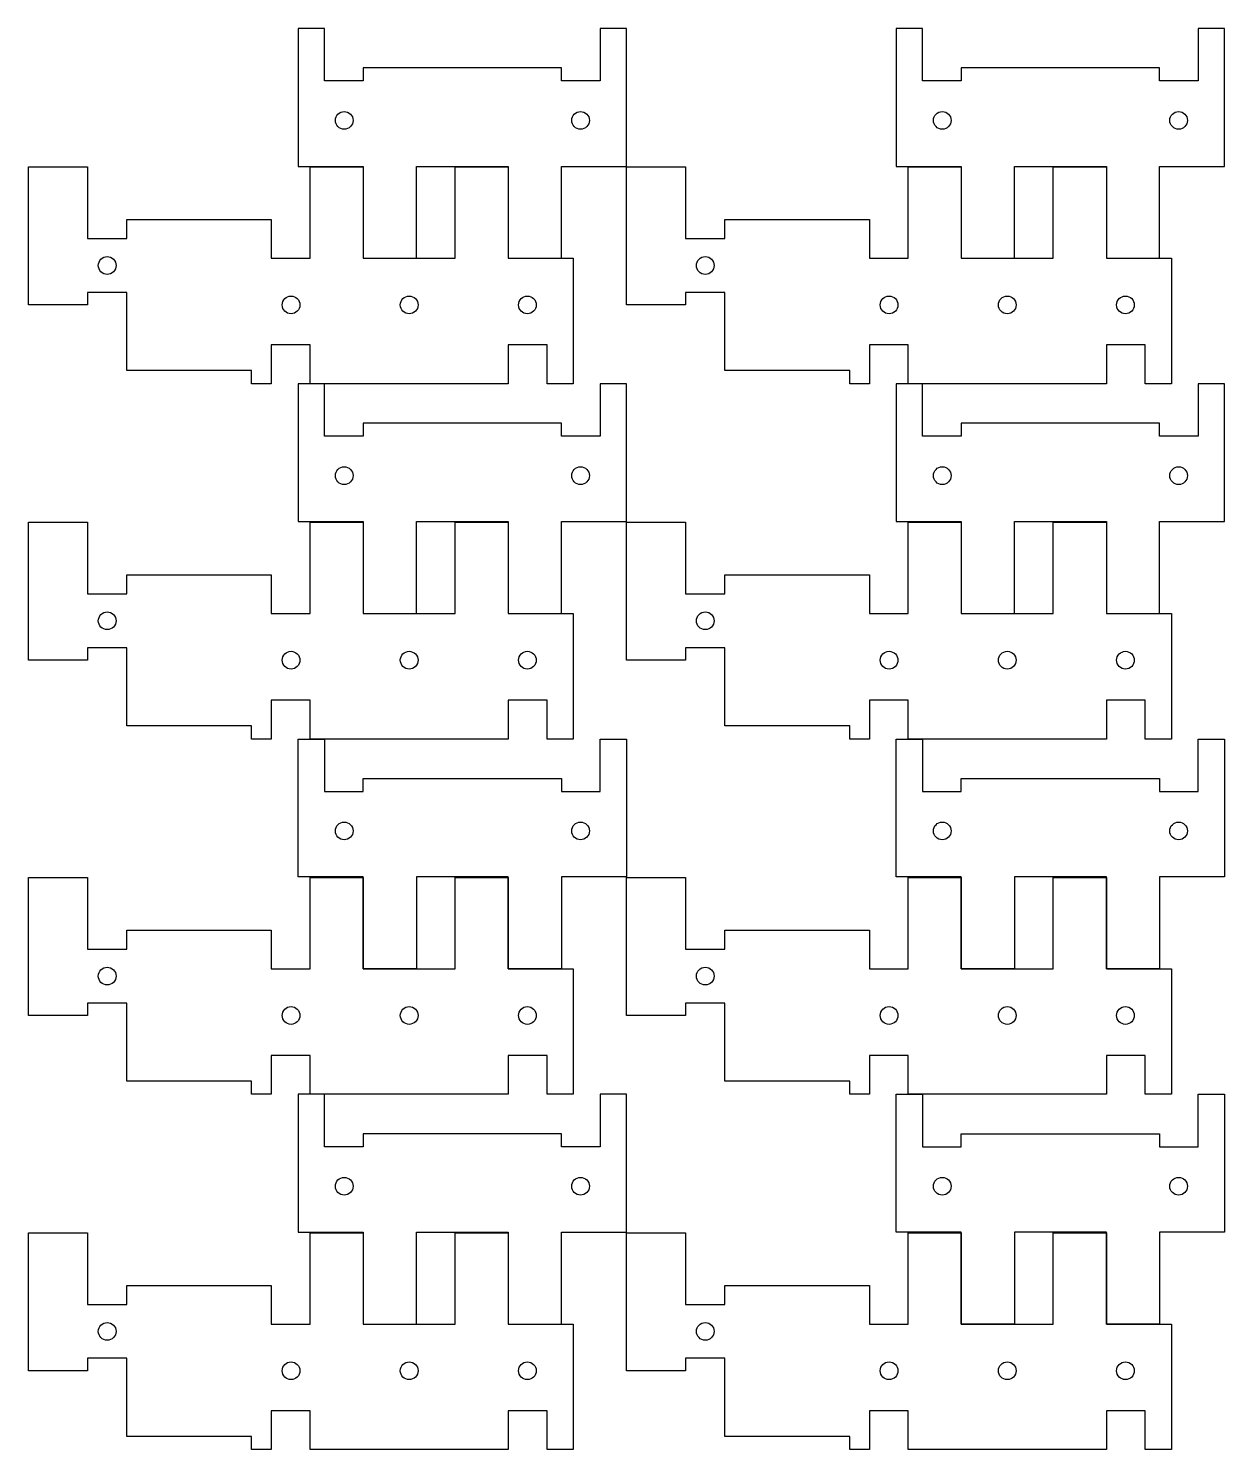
# Model space of a CAD drawing. Extents: x -101 to 81, y -73 to 143.
import ezdxf

# ---------------------------------------------------------------- set-up
doc = ezdxf.new("R2010")
doc.units = 0
doc.layers.add('DEFAULT', color=7, linetype='CONTINUOUS')

msp = doc.modelspace()

# ---------------------------------------------------------------- linework, layer by layer
at = {"layer": 'DEFAULT'}
for points in [[(-19.8, 108.4), (-19.8, 122.4), (-9.9, 122.4), (-9.9, 143.4), (-13.9, 143.4), (-13.9, 135.4), (-19.8, 135.4), (-19.8, 137.4), (-50, 137.4), (-50, 135.4), (-55.9, 135.4), (-55.9, 143.4), (-59.9, 143.4), (-59.9, 122.4), (-50, 122.4), (-50, 108.4), (-41.9, 108.4), (-41.9, 122.4), (-27.9, 122.4), (-27.9, 108.4), (-19.8, 108.4)], [(71.3, 108.4), (71.3, 122.4), (81.2, 122.4), (81.2, 143.4), (77.2, 143.4), (77.2, 135.4), (71.3, 135.4), (71.3, 137.4), (41.1, 137.4), (41.1, 135.4), (35.2, 135.4), (35.2, 143.4), (31.2, 143.4), (31.2, 122.4), (41.1, 122.4), (41.1, 108.4), (49.2, 108.4), (49.2, 122.4), (63.2, 122.4), (63.2, 108.4), (71.3, 108.4)], [(-50, 108.4), (-36, 108.4), (-36, 122.3), (-27.9, 122.3), (-27.9, 108.4), (-18, 108.4), (-18, 89.3), (-22, 89.3), (-22, 95.2), (-27.9, 95.2), (-27.9, 89.3), (-58.1, 89.3), (-58.1, 95.2), (-64, 95.2), (-64, 89.3), (-67, 89.3), (-67, 91.3), (-86, 91.3), (-86, 103.2), (-92, 103.2), (-92, 101.3), (-101, 101.3), (-101, 122.3), (-92, 122.3), (-92, 111.4), (-86, 111.4), (-86, 114.3), (-64, 114.3), (-64, 108.4), (-58.1, 108.4), (-58.1, 122.3), (-50, 122.3), (-50, 108.4)], [(41.1, 108.4), (55.1, 108.4), (55.1, 122.3), (63.2, 122.3), (63.2, 108.4), (73.1, 108.4), (73.1, 89.3), (69.1, 89.3), (69.1, 95.2), (63.2, 95.2), (63.2, 89.3), (33, 89.3), (33, 95.2), (27.1, 95.2), (27.1, 89.3), (24.1, 89.3), (24.1, 91.3), (5.1, 91.3), (5.1, 103.2), (-0.9, 103.2), (-0.9, 101.3), (-9.9, 101.3), (-9.9, 122.3), (-0.9, 122.3), (-0.9, 111.4), (5.1, 111.4), (5.1, 114.3), (27.1, 114.3), (27.1, 108.4), (33, 108.4), (33, 122.3), (41.1, 122.3), (41.1, 108.4)], [(-19.8, 54.3), (-19.8, 68.3), (-9.9, 68.3), (-9.9, 89.3), (-13.9, 89.3), (-13.9, 81.3), (-19.8, 81.3), (-19.8, 83.3), (-50, 83.3), (-50, 81.3), (-55.9, 81.3), (-55.9, 89.3), (-59.9, 89.3), (-59.9, 68.3), (-50, 68.3), (-50, 54.3), (-41.9, 54.3), (-41.9, 68.3), (-27.9, 68.3), (-27.9, 54.3), (-19.8, 54.3)], [(71.3, 54.3), (71.3, 68.3), (81.2, 68.3), (81.2, 89.3), (77.2, 89.3), (77.2, 81.3), (71.3, 81.3), (71.3, 83.3), (41.1, 83.3), (41.1, 81.3), (35.2, 81.3), (35.2, 89.3), (31.2, 89.3), (31.2, 68.3), (41.1, 68.3), (41.1, 54.3), (49.2, 54.3), (49.2, 68.3), (63.2, 68.3), (63.2, 54.3), (71.3, 54.3)], [(-50, 54.3), (-36, 54.3), (-36, 68.2), (-27.9, 68.2), (-27.9, 54.3), (-18, 54.3), (-18, 35.2), (-22, 35.2), (-22, 41.1), (-27.9, 41.1), (-27.9, 35.2), (-58.1, 35.2), (-58.1, 41.1), (-64, 41.1), (-64, 35.2), (-67, 35.2), (-67, 37.2), (-86, 37.2), (-86, 49.1), (-92, 49.1), (-92, 47.2), (-101, 47.2), (-101, 68.2), (-92, 68.2), (-92, 57.3), (-86, 57.3), (-86, 60.2), (-64, 60.2), (-64, 54.3), (-58.1, 54.3), (-58.1, 68.2), (-50, 68.2), (-50, 54.3)], [(41.1, 54.3), (55.1, 54.3), (55.1, 68.2), (63.2, 68.2), (63.2, 54.3), (73.1, 54.3), (73.1, 35.2), (69.1, 35.2), (69.1, 41.1), (63.2, 41.1), (63.2, 35.2), (33, 35.2), (33, 41.1), (27.1, 41.1), (27.1, 35.2), (24.1, 35.2), (24.1, 37.2), (5.1, 37.2), (5.1, 49.1), (-0.9, 49.1), (-0.9, 47.2), (-9.9, 47.2), (-9.9, 68.2), (-0.9, 68.2), (-0.9, 57.3), (5.1, 57.3), (5.1, 60.2), (27.1, 60.2), (27.1, 54.3), (33, 54.3), (33, 68.2), (41.1, 68.2), (41.1, 54.3)], [(-19.8, 14.2), (-19.8, 0.2), (-27.9, 0.2), (-27.9, 14.2), (-41.9, 14.2), (-41.9, 0.2), (-50, 0.2), (-36, 0.2), (-36, 14.1), (-27.9, 14.1), (-27.9, 0.2), (-18, 0.2), (-18, -18.9), (-22, -18.9), (-22, -13), (-27.9, -13), (-27.9, -18.9), (-58.1, -18.9), (-58.1, -13), (-64, -13), (-64, -18.9), (-67, -18.9), (-67, -16.9), (-86, -16.9), (-86, -5), (-92, -5), (-92, -6.9), (-101, -6.9), (-101, 14.1), (-92, 14.1), (-92, 3.2), (-86, 3.2), (-86, 6.1), (-64, 6.1), (-64, 0.2), (-58.1, 0.2), (-58.1, 14.1), (-50, 14.1), (-50, 0.2), (-50, 14.2), (-59.9, 14.2), (-59.9, 35.2), (-55.9, 35.2), (-55.9, 27.2), (-50, 27.2), (-50, 29.2), (-19.8, 29.2), (-19.8, 27.2), (-13.9, 27.2), (-13.9, 35.2), (-9.9, 35.2), (-9.9, 14.2), (-19.8, 14.2)], [(71.3, 14.2), (71.3, 0.2), (63.2, 0.2), (63.2, 14.2), (49.2, 14.2), (49.2, 0.2), (41.1, 0.2), (55.1, 0.2), (55.1, 14.1), (63.2, 14.1), (63.2, 0.2), (73.1, 0.2), (73.1, -18.9), (69.1, -18.9), (69.1, -13), (63.2, -13), (63.2, -18.9), (33, -18.9), (33, -13), (27.1, -13), (27.1, -18.9), (24.1, -18.9), (24.1, -16.9), (5.1, -16.9), (5.1, -5), (-0.9, -5), (-0.9, -6.9), (-9.9, -6.9), (-9.9, 14.1), (-0.9, 14.1), (-0.9, 3.2), (5.1, 3.2), (5.1, 6.1), (27.1, 6.1), (27.1, 0.2), (33, 0.2), (33, 14.1), (41.1, 14.1), (41.1, 0.2), (41.1, 14.2), (31.2, 14.2), (31.2, 35.2), (35.2, 35.2), (35.2, 27.2), (41.1, 27.2), (41.1, 29.2), (71.3, 29.2), (71.3, 27.2), (77.2, 27.2), (77.2, 35.2), (81.2, 35.2), (81.2, 14.2), (71.3, 14.2)], [(-19.8, -53.9), (-19.8, -39.9), (-9.9, -39.9), (-9.9, -18.9), (-13.9, -18.9), (-13.9, -26.9), (-19.8, -26.9), (-19.8, -24.9), (-50, -24.9), (-50, -26.9), (-55.9, -26.9), (-55.9, -18.9), (-59.9, -18.9), (-59.9, -39.9), (-50, -39.9), (-50, -53.9), (-41.9, -53.9), (-41.9, -39.9), (-27.9, -39.9), (-27.9, -53.9), (-19.8, -53.9)], [(71.3, -39.9), (71.3, -53.9), (63.2, -53.9), (63.2, -39.9), (49.2, -39.9), (49.2, -53.9), (41.1, -53.9), (55.1, -53.9), (55.1, -40), (63.2, -40), (63.2, -53.9), (73.1, -53.9), (73.1, -73), (69.1, -73), (69.1, -67.1), (63.2, -67.1), (63.2, -73), (33, -73), (33, -67.1), (27.1, -67.1), (27.1, -73), (24.1, -73), (24.1, -71), (5.1, -71), (5.1, -59.1), (-0.9, -59.1), (-0.9, -61), (-9.9, -61), (-9.9, -40), (-0.9, -40), (-0.9, -50.9), (5.1, -50.9), (5.1, -48), (27.1, -48), (27.1, -53.9), (33, -53.9), (33, -40), (41.1, -40), (41.1, -53.9), (41.1, -39.9), (31.2, -39.9), (31.2, -18.9), (35.2, -18.9), (35.2, -26.9), (41.1, -26.9), (41.1, -24.9), (71.3, -24.9), (71.3, -26.9), (77.2, -26.9), (77.2, -18.9), (81.2, -18.9), (81.2, -39.9), (71.3, -39.9)], [(-50, -40), (-50, -53.9), (-36, -53.9), (-36, -40), (-27.9, -40), (-27.9, -53.9), (-18, -53.9), (-18, -73), (-22, -73), (-22, -67.1), (-27.9, -67.1), (-27.9, -73), (-58.1, -73), (-58.1, -67.1), (-64, -67.1), (-64, -73), (-67, -73), (-67, -71), (-86, -71), (-86, -59.1), (-92, -59.1), (-92, -61), (-101, -61), (-101, -40), (-92, -40), (-92, -50.9), (-86, -50.9), (-86, -48), (-64, -48), (-64, -53.9), (-58.1, -53.9), (-58.1, -40), (-50, -40)]]:
    msp.add_lwpolyline(points, dxfattribs=at)
for centre in [(-52.9, 129.4), (-16.9, 129.4), (38.2, 129.4), (74.2, 129.4), (-89, 107.3), (2.1, 107.3), (-61, 101.3), (-43, 101.3), (-25, 101.3), (30.1, 101.3), (48.1, 101.3), (66.1, 101.3), (-52.9, 75.3), (-16.9, 75.3), (38.2, 75.3), (74.2, 75.3), (-89, 53.2), (2.1, 53.2), (-61, 47.2), (-43, 47.2), (-25, 47.2), (30.1, 47.2), (48.1, 47.2), (66.1, 47.2), (-52.9, 21.2), (-16.9, 21.2), (38.2, 21.2), (74.2, 21.2), (-89, -0.9), (2.1, -0.9), (-61, -6.9), (-43, -6.9), (-25, -6.9), (30.1, -6.9), (48.1, -6.9), (66.1, -6.9), (-52.9, -32.9), (-16.9, -32.9), (38.2, -32.9), (74.2, -32.9), (-89, -55), (2.1, -55), (-61, -61), (-43, -61), (-25, -61), (30.1, -61), (48.1, -61), (66.1, -61)]:
    msp.add_circle(centre, 1.35, dxfattribs=at)

doc.saveas('drawing.dxf')
